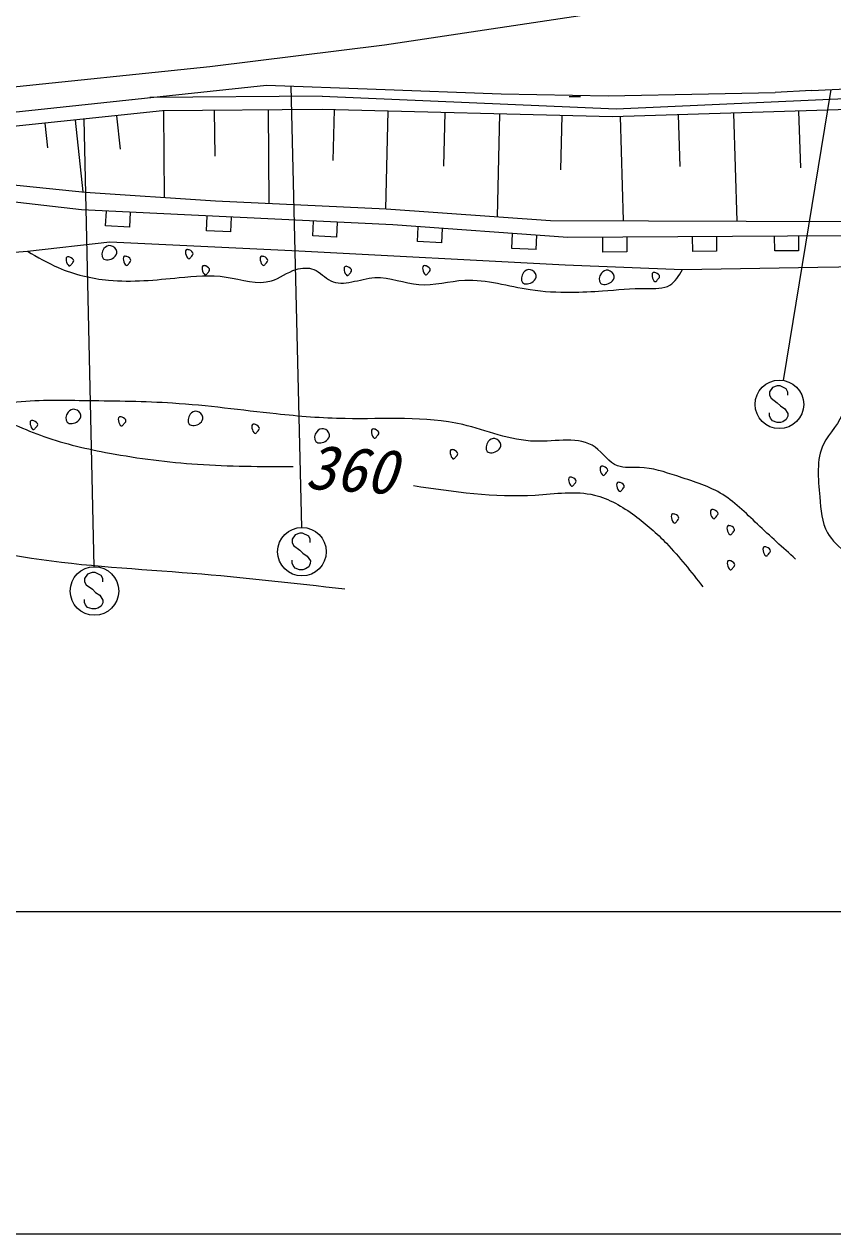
# Model space of a CAD drawing. Units: millimetres, scale not verified. Extents: x 40000 to 680000, y 20000 to 380000.
# Drawn here: x 280652 to 313962, y 205000 to 254844 of the extents above; entities that cross this region are included whole.
import ezdxf
from ezdxf.enums import TextEntityAlignment as Align

# ---------------------------------------------------------------- set-up
doc = ezdxf.new("R2010")
doc.units = ezdxf.units.MM
doc.header["$LTSCALE"] = 1000
doc.linetypes.add('CHAIN', pattern=[18.5, 12, -1.5, 3.5, -1.5])
for name, color, linetype, lineweight in [('M-BGD', 7, 'Continuous', 13), ('M-BMK', 2, 'CHAIN', 13), ('M-STR-STR3', 7, 'Continuous', 13), ('M-STR-STRC', 7, 'Continuous', 13), ('M-TTL-BAND', 7, 'Continuous', 25)]:
    doc.layers.add(name, color=color, linetype=linetype, lineweight=lineweight)
doc.styles.add('ＭＳ ゴシック', font='')
doc.styles.get('ＭＳ ゴシック').set_extended_font_data('MS Gothic')

msp = doc.modelspace()

# ---------------------------------------------------------------- linework, layer by layer
at = {"layer": 'M-BGD'}
for p, q in [((295488, 253998), (304931, 255404)), ((288305, 253104), (295488, 253998)), ((277180, 251949), (288305, 253104)), ((277997, 250986), (290634, 252331)), ((290634, 252331), (295157, 252161)), ((305034, 251362), (326262, 252313)), ((313087, 252109), (317761, 252354)), ((292920, 251882), (285832, 251820)), ((292920, 251882), (305034, 251362)), ((295157, 252161), (300303, 251967)), ((300303, 251967), (304708, 251891)), ((303099, 251861), (303566, 251870)), ((304708, 251891), (308840, 251967)), ((308840, 251967), (311586, 252030)), ((313087, 252109), (311586, 252030)), ((286355, 251275), (280203, 250622)), ((292924, 251332), (286355, 251275)), ((286433, 247705), (286402, 251275)), ((288513, 249402), (288496, 251293)), ((290745, 247458), (290711, 251313)), ((304886, 251030), (292924, 251332)), ((293376, 249232), (293428, 251319)), ((295546, 247233), (295648, 251263)), ((316936, 251396), (304886, 251030)), ((312639, 248929), (312569, 251264)), ((281628, 249743), (281520, 250761)), ((283085, 247935), (282771, 250894)), ((284614, 249697), (284468, 251074)), ((297937, 248999), (297993, 251204)), ((300145, 246910), (300252, 251147)), ((302752, 248846), (302809, 251083)), ((305342, 246748), (305211, 251040)), ((307672, 248986), (307607, 251113)), ((310025, 246733), (309890, 251182)), ((278080, 248439), (283163, 247927)), ((283017, 247193), (278056, 247764)), ((283163, 247927), (288539, 247561)), ((288539, 247561), (295561, 247232)), ((295561, 247232), (302327, 246757)), ((286118, 247044), (283017, 247193)), ((284007, 246533), (284036, 247144)), ((285006, 246485), (285035, 247096)), ((295841, 246573), (286118, 247044)), ((288162, 246333), (288191, 246944)), ((289161, 246285), (289190, 246896)), ((292537, 246121), (292567, 246732)), ((302327, 246757), (314432, 246720)), ((285006, 246485), (284007, 246533)), ((289161, 246285), (288162, 246333)), ((293536, 246073), (293565, 246683)), ((303044, 246053), (295841, 246573)), ((296852, 245887), (296881, 246498)), ((297850, 245839), (297879, 246426)), ((280785, 245487), (284176, 245880)), ((284176, 245880), (291967, 245500)), ((293536, 246073), (292537, 246121)), ((297850, 245839), (296852, 245887)), ((300739, 245606), (300769, 246217)), ((301738, 245558), (301766, 246145)), ((314366, 246125), (303044, 246053)), ((304490, 245456), (304486, 246062)), ((305489, 245463), (305486, 246068)), ((308191, 245480), (308187, 246085)), ((309191, 245486), (309187, 246092)), ((311569, 245501), (311565, 246107)), ((312569, 245508), (312565, 246113)), ((268165, 244597), (280785, 245487)), ((291967, 245500), (302942, 244930)), ((301738, 245558), (300739, 245606)), ((305471, 245463), (304490, 245456)), ((309172, 245486), (308191, 245480)), ((312551, 245507), (311569, 245501)), ((302942, 244930), (307769, 244736)), ((307769, 244736), (313346, 244835)), ((313346, 244835), (319522, 244930))]:
    msp.add_line(p, q, dxfattribs=at)
for points, knots in [([(368771, 258827), (368061, 259080), (367352, 259333), (366626, 259435), (365740, 259560), (364828, 259460), (363905, 259435), (363272, 259418), (362634, 259437), (362048, 259275), (361327, 259076), (360685, 258605), (359999, 258251), (358932, 257698), (357761, 257428), (356670, 256970), (355672, 256551), (354741, 255976), (353789, 255434), (353259, 255132), (352722, 254840), (352156, 254633), (351151, 254266), (350054, 254165), (349019, 253865), (348393, 253683), (347789, 253428), (347195, 253161), (346381, 252795), (345585, 252405), (344794, 251976), (344180, 251644), (343568, 251289), (342905, 251112), (342131, 250906), (341288, 250944), (340504, 250760), (339575, 250542), (338731, 250012), (337943, 249447), (337293, 248982), (336682, 248493), (336055, 248007), (335684, 247720), (335308, 247434), (334902, 247207), (334106, 246761), (333196, 246542), (332309, 246278), (330959, 245877), (329661, 245373), (328372, 244838), (327063, 244294), (325763, 243717), (324466, 243141), (324144, 242998), (323821, 242854), (323506, 242693), (322842, 242353), (322210, 241932), (321521, 241669), (320880, 241423), (320188, 241315), (319504, 241156), (318828, 241000), (318158, 240794), (317488, 240740), (316861, 240690), (316233, 240774), (315567, 240612), (315195, 240522), (314811, 240355), (314639, 240068), (314456, 239763), (314513, 239321), (314415, 238948), (314274, 238412), (313816, 238015), (313582, 237539), (313270, 236904), (313356, 236127), (313422, 235362), (313468, 234834), (313505, 234311), (313742, 233890), (313928, 233560), (314235, 233293), (314543, 233025)], [0, 0, 0, 0, 1, 1, 1, 2, 2, 2, 3, 3, 3, 4, 4, 4, 5, 5, 5, 6, 6, 6, 7, 7, 7, 8, 8, 8, 9, 9, 9, 10, 10, 10, 11, 11, 11, 12, 12, 12, 13, 13, 13, 14, 14, 14, 15, 15, 15, 16, 16, 16, 17, 17, 17, 18, 18, 18, 19, 19, 19, 20, 20, 20, 21, 21, 21, 22, 22, 22, 23, 23, 23, 24, 24, 24, 25, 25, 25, 26, 26, 26, 27, 27, 27, 28, 28, 28, 29, 29, 29, 29]), ([(284344, 245231), (284209, 245126), (283988, 245094), (283899, 245191), (283818, 245279), (283846, 245474), (283939, 245596), (284010, 245688), (284118, 245737), (284223, 245717), (284339, 245695), (284452, 245586), (284466, 245474), (284477, 245386), (284426, 245295), (284344, 245231)], [0, 0, 0, 0, 1, 1, 1, 2, 2, 2, 3, 3, 3, 4, 4, 4, 5, 5, 5, 5]), ([(280785, 245487), (281200, 245246), (281615, 245004), (282055, 244813), (282709, 244531), (283417, 244361), (284129, 244295), (285096, 244205), (286070, 244305), (287032, 244399), (287676, 244461), (288314, 244521), (288976, 244425), (289614, 244332), (290273, 244094), (290842, 244269), (291181, 244373), (291487, 244623), (291853, 244736), (292092, 244810), (292356, 244825), (292579, 244736), (292838, 244632), (293041, 244386), (293279, 244269), (293793, 244015), (294468, 244361), (295094, 244399), (295726, 244437), (296308, 244160), (296908, 244114), (297529, 244065), (298168, 244264), (298800, 244295), (299706, 244340), (300596, 244043), (301496, 243906), (302054, 243822), (302616, 243799), (303181, 243803), (303615, 243805), (304051, 243824), (304477, 243854), (305074, 243897), (305651, 243961), (306292, 243958), (306633, 243956), (306992, 243935), (307251, 244088), (307473, 244219), (307621, 244477), (307769, 244736)], [0, 0, 0, 0, 1, 1, 1, 2, 2, 2, 3, 3, 3, 4, 4, 4, 5, 5, 5, 6, 6, 6, 7, 7, 7, 8, 8, 8, 9, 9, 9, 10, 10, 10, 11, 11, 11, 12, 12, 12, 13, 13, 13, 14, 14, 14, 15, 15, 15, 16, 16, 16, 17, 17, 17, 17]), ([(282528, 244885), (282435, 244859), (282319, 245184), (282406, 245250), (282434, 245270), (282481, 245266), (282528, 245250), (282615, 245220), (282697, 245150), (282690, 245088), (282685, 245048), (282645, 245010), (282609, 244966), (282581, 244931), (282555, 244893), (282528, 244885)], [0, 0, 0, 0, 1, 1, 1, 2, 2, 2, 3, 3, 3, 4, 4, 4, 5, 5, 5, 5]), ([(284883, 244902), (284791, 244877), (284675, 245201), (284762, 245267), (284789, 245288), (284837, 245283), (284883, 245267), (284971, 245237), (285053, 245168), (285045, 245105), (285041, 245065), (285000, 245028), (284964, 244983), (284936, 244949), (284911, 244910), (284883, 244902)], [0, 0, 0, 0, 1, 1, 1, 2, 2, 2, 3, 3, 3, 4, 4, 4, 5, 5, 5, 5]), ([(287447, 245177), (287355, 245152), (287239, 245476), (287326, 245542), (287353, 245563), (287401, 245558), (287447, 245542), (287534, 245512), (287616, 245443), (287609, 245380), (287605, 245340), (287564, 245302), (287528, 245258), (287500, 245224), (287475, 245185), (287447, 245177)], [0, 0, 0, 0, 1, 1, 1, 2, 2, 2, 3, 3, 3, 4, 4, 4, 5, 5, 5, 5]), ([(290523, 244902), (290430, 244877), (290314, 245201), (290401, 245267), (290428, 245288), (290476, 245283), (290523, 245267), (290610, 245237), (290692, 245168), (290685, 245105), (290680, 245065), (290640, 245028), (290604, 244983), (290575, 244949), (290550, 244910), (290523, 244902)], [0, 0, 0, 0, 1, 1, 1, 2, 2, 2, 3, 3, 3, 4, 4, 4, 5, 5, 5, 5]), ([(288130, 244515), (288038, 244489), (287921, 244814), (288008, 244880), (288036, 244900), (288083, 244896), (288130, 244880), (288217, 244849), (288299, 244780), (288292, 244717), (288287, 244677), (288247, 244640), (288211, 244596), (288183, 244561), (288157, 244523), (288130, 244515)], [0, 0, 0, 0, 1, 1, 1, 2, 2, 2, 3, 3, 3, 4, 4, 4, 5, 5, 5, 5]), ([(293979, 244488), (293887, 244462), (293770, 244786), (293857, 244852), (293885, 244873), (293933, 244868), (293979, 244852), (294066, 244822), (294148, 244753), (294141, 244690), (294136, 244650), (294096, 244613), (294060, 244569), (294032, 244534), (294006, 244495), (293979, 244488)], [0, 0, 0, 0, 1, 1, 1, 2, 2, 2, 3, 3, 3, 4, 4, 4, 5, 5, 5, 5]), ([(297217, 244515), (297125, 244489), (297009, 244814), (297096, 244880), (297123, 244900), (297171, 244896), (297217, 244880), (297304, 244849), (297386, 244780), (297379, 244717), (297375, 244677), (297334, 244640), (297298, 244596), (297270, 244561), (297245, 244523), (297217, 244515)], [0, 0, 0, 0, 1, 1, 1, 2, 2, 2, 3, 3, 3, 4, 4, 4, 5, 5, 5, 5]), ([(301624, 244241), (301489, 244135), (301267, 244103), (301178, 244200), (301097, 244288), (301125, 244484), (301219, 244605), (301289, 244697), (301398, 244747), (301502, 244727), (301619, 244704), (301731, 244596), (301745, 244484), (301756, 244395), (301706, 244304), (301624, 244241)], [0, 0, 0, 0, 1, 1, 1, 2, 2, 2, 3, 3, 3, 4, 4, 4, 5, 5, 5, 5]), ([(304832, 244217), (304696, 244112), (304475, 244079), (304386, 244176), (304305, 244265), (304333, 244460), (304427, 244582), (304497, 244674), (304605, 244723), (304710, 244703), (304827, 244681), (304939, 244572), (304953, 244460), (304964, 244371), (304914, 244281), (304832, 244217)], [0, 0, 0, 0, 1, 1, 1, 2, 2, 2, 3, 3, 3, 4, 4, 4, 5, 5, 5, 5]), ([(306666, 244236), (306574, 244210), (306458, 244534), (306545, 244600), (306572, 244621), (306620, 244616), (306666, 244600), (306754, 244570), (306835, 244501), (306828, 244438), (306824, 244398), (306783, 244361), (306747, 244317), (306719, 244282), (306694, 244243), (306666, 244236)], [0, 0, 0, 0, 1, 1, 1, 2, 2, 2, 3, 3, 3, 4, 4, 4, 5, 5, 5, 5]), ([(312430, 232801), (311905, 233274), (311380, 233748), (310861, 234242), (310375, 234706), (309894, 235189), (309325, 235522), (308777, 235844), (308147, 236026), (307532, 236227), (307029, 236390), (306536, 236566), (305996, 236579), (305688, 236586), (305365, 236541), (305099, 236643), (304743, 236779), (304491, 237181), (304171, 237411), (303513, 237884), (302570, 237638), (301709, 237658), (300643, 237682), (299703, 238115), (298721, 238344), (297165, 238706), (295500, 238559), (293871, 238589), (292916, 238606), (291973, 238685), (291030, 238784), (289611, 238935), (288192, 239133), (286768, 239225), (285611, 239301), (284451, 239306), (283290, 239323), (282308, 239338), (281326, 239361), (280351, 239274), (279925, 239237), (279501, 239178), (279077, 239127), (275960, 238757), (272811, 238825), (269671, 238736), (266679, 238650), (263695, 238422), (260706, 238344), (257639, 238264), (254566, 238342), (251497, 238442), (248262, 238546), (245031, 238674), (241797, 238784), (239101, 238877), (236402, 238956), (233714, 239176), (230527, 239437), (227356, 239895), (224162, 240107), (222710, 240204), (221254, 240249), (219802, 240205), (217922, 240148), (216049, 239940), (214168, 239813), (212777, 239719), (211381, 239669), (210004, 239470), (208626, 239271), (207267, 238922), (205938, 238491), (203871, 237819), (201878, 236946), (199815, 236286), (198226, 235778), (196595, 235395), (194965, 235012)], [0, 0, 0, 0, 1, 1, 1, 2, 2, 2, 3, 3, 3, 4, 4, 4, 5, 5, 5, 6, 6, 6, 7, 7, 7, 8, 8, 8, 9, 9, 9, 10, 10, 10, 11, 11, 11, 12, 12, 12, 13, 13, 13, 14, 14, 14, 15, 15, 15, 16, 16, 16, 17, 17, 17, 18, 18, 18, 19, 19, 19, 20, 20, 20, 21, 21, 21, 22, 22, 22, 23, 23, 23, 24, 24, 24, 25, 25, 25, 26, 26, 26, 26]), ([(279130, 238855), (279899, 238493), (280669, 238132), (281467, 237852), (282343, 237545), (283255, 237337), (284172, 237168), (285370, 236947), (286577, 236793), (287788, 236711), (289099, 236623), (290415, 236618), (291731, 236614)], [0, 0, 0, 0, 1, 1, 1, 2, 2, 2, 3, 3, 3, 4, 4, 4, 4]), ([(282863, 238485), (282728, 238380), (282507, 238348), (282418, 238445), (282337, 238533), (282365, 238729), (282458, 238850), (282529, 238942), (282637, 238992), (282742, 238972), (282859, 238949), (282971, 238840), (282985, 238728), (282996, 238640), (282946, 238549), (282863, 238485)], [0, 0, 0, 0, 1, 1, 1, 2, 2, 2, 3, 3, 3, 4, 4, 4, 5, 5, 5, 5]), ([(287894, 238404), (287759, 238299), (287537, 238267), (287448, 238364), (287367, 238452), (287395, 238647), (287489, 238769), (287560, 238861), (287668, 238910), (287772, 238890), (287889, 238868), (288002, 238759), (288016, 238647), (288027, 238559), (287976, 238468), (287894, 238404)], [0, 0, 0, 0, 1, 1, 1, 2, 2, 2, 3, 3, 3, 4, 4, 4, 5, 5, 5, 5]), ([(281047, 238139), (280955, 238113), (280838, 238438), (280925, 238504), (280953, 238525), (281001, 238520), (281047, 238504), (281134, 238474), (281216, 238404), (281209, 238342), (281204, 238302), (281164, 238264), (281128, 238220), (281100, 238185), (281074, 238147), (281047, 238139)], [0, 0, 0, 0, 1, 1, 1, 2, 2, 2, 3, 3, 3, 4, 4, 4, 5, 5, 5, 5]), ([(284681, 238290), (284588, 238264), (284472, 238588), (284559, 238654), (284586, 238675), (284634, 238670), (284681, 238654), (284768, 238624), (284850, 238555), (284843, 238492), (284838, 238452), (284798, 238415), (284762, 238371), (284733, 238336), (284708, 238297), (284681, 238290)], [0, 0, 0, 0, 1, 1, 1, 2, 2, 2, 3, 3, 3, 4, 4, 4, 5, 5, 5, 5]), ([(290178, 237981), (290086, 237955), (289970, 238280), (290057, 238346), (290084, 238366), (290132, 238362), (290178, 238346), (290266, 238315), (290348, 238246), (290341, 238183), (290336, 238143), (290295, 238106), (290259, 238062), (290231, 238027), (290206, 237989), (290178, 237981)], [0, 0, 0, 0, 1, 1, 1, 2, 2, 2, 3, 3, 3, 4, 4, 4, 5, 5, 5, 5]), ([(293107, 237685), (292972, 237580), (292751, 237548), (292662, 237645), (292580, 237733), (292609, 237929), (292702, 238050), (292773, 238142), (292881, 238192), (292986, 238172), (293102, 238149), (293215, 238040), (293229, 237928), (293240, 237840), (293189, 237749), (293107, 237685)], [0, 0, 0, 0, 1, 1, 1, 2, 2, 2, 3, 3, 3, 4, 4, 4, 5, 5, 5, 5]), ([(295104, 237785), (295012, 237760), (294896, 238084), (294983, 238150), (295010, 238171), (295058, 238166), (295104, 238150), (295191, 238120), (295273, 238051), (295266, 237988), (295262, 237948), (295221, 237910), (295185, 237866), (295157, 237832), (295132, 237793), (295104, 237785)], [0, 0, 0, 0, 1, 1, 1, 2, 2, 2, 3, 3, 3, 4, 4, 4, 5, 5, 5, 5]), ([(300166, 237280), (300031, 237175), (299810, 237142), (299721, 237239), (299640, 237327), (299668, 237523), (299761, 237644), (299832, 237736), (299940, 237786), (300045, 237766), (300161, 237743), (300274, 237635), (300288, 237523), (300299, 237434), (300248, 237343), (300166, 237280)], [0, 0, 0, 0, 1, 1, 1, 2, 2, 2, 3, 3, 3, 4, 4, 4, 5, 5, 5, 5]), ([(298350, 236933), (298257, 236908), (298141, 237232), (298228, 237298), (298256, 237319), (298303, 237314), (298350, 237298), (298437, 237268), (298519, 237199), (298512, 237136), (298507, 237096), (298467, 237059), (298431, 237014), (298403, 236980), (298377, 236941), (298350, 236933)], [0, 0, 0, 0, 1, 1, 1, 2, 2, 2, 3, 3, 3, 4, 4, 4, 5, 5, 5, 5]), ([(304527, 236252), (304435, 236226), (304318, 236551), (304405, 236617), (304433, 236637), (304481, 236633), (304527, 236617), (304614, 236587), (304696, 236517), (304689, 236455), (304684, 236415), (304644, 236377), (304608, 236333), (304580, 236298), (304554, 236260), (304527, 236252)], [0, 0, 0, 0, 1, 1, 1, 2, 2, 2, 3, 3, 3, 4, 4, 4, 5, 5, 5, 5]), ([(268534, 235886), (270494, 235374), (272454, 234862), (274417, 234342), (276583, 233769), (278751, 233186), (280957, 232844), (283141, 232505), (285361, 232402), (287570, 232223), (289674, 232053), (291768, 231814), (293863, 231575)], [0, 0, 0, 0, 1, 1, 1, 2, 2, 2, 3, 3, 3, 4, 4, 4, 4]), ([(296683, 235832), (298340, 235583), (299997, 235334), (301701, 235441), (302528, 235493), (303367, 235628), (304144, 235441), (304738, 235298), (305297, 234966), (305806, 234594), (306279, 234248), (306710, 233867), (307109, 233453), (307648, 232895), (308128, 232278), (308608, 231661)], [0, 0, 0, 0, 1, 1, 1, 2, 2, 2, 3, 3, 3, 4, 4, 4, 5, 5, 5, 5]), ([(303229, 235806), (303136, 235780), (303020, 236104), (303107, 236170), (303135, 236191), (303182, 236186), (303229, 236170), (303316, 236140), (303398, 236071), (303391, 236008), (303386, 235968), (303346, 235931), (303310, 235887), (303281, 235852), (303256, 235813), (303229, 235806)], [0, 0, 0, 0, 1, 1, 1, 2, 2, 2, 3, 3, 3, 4, 4, 4, 5, 5, 5, 5]), ([(305209, 235590), (305117, 235564), (305001, 235888), (305088, 235954), (305115, 235975), (305163, 235970), (305209, 235954), (305297, 235924), (305378, 235855), (305371, 235792), (305367, 235752), (305326, 235715), (305290, 235671), (305262, 235636), (305237, 235597), (305209, 235590)], [0, 0, 0, 0, 1, 1, 1, 2, 2, 2, 3, 3, 3, 4, 4, 4, 5, 5, 5, 5]), ([(309071, 234467), (308978, 234441), (308862, 234766), (308949, 234832), (308977, 234852), (309024, 234847), (309071, 234832), (309158, 234801), (309240, 234732), (309233, 234669), (309228, 234629), (309188, 234592), (309152, 234548), (309123, 234513), (309098, 234475), (309071, 234467)], [0, 0, 0, 0, 1, 1, 1, 2, 2, 2, 3, 3, 3, 4, 4, 4, 5, 5, 5, 5]), ([(307457, 234285), (307365, 234259), (307249, 234584), (307336, 234650), (307363, 234671), (307411, 234666), (307457, 234650), (307545, 234620), (307626, 234550), (307619, 234488), (307615, 234448), (307574, 234410), (307538, 234366), (307510, 234331), (307485, 234293), (307457, 234285)], [0, 0, 0, 0, 1, 1, 1, 2, 2, 2, 3, 3, 3, 4, 4, 4, 5, 5, 5, 5]), ([(309753, 233805), (309661, 233779), (309545, 234103), (309632, 234169), (309659, 234190), (309707, 234185), (309753, 234169), (309840, 234139), (309922, 234070), (309915, 234007), (309911, 233967), (309870, 233930), (309834, 233886), (309806, 233851), (309781, 233812), (309753, 233805)], [0, 0, 0, 0, 1, 1, 1, 2, 2, 2, 3, 3, 3, 4, 4, 4, 5, 5, 5, 5]), ([(311232, 232930), (311140, 232904), (311024, 233228), (311111, 233294), (311138, 233315), (311186, 233310), (311232, 233294), (311320, 233264), (311401, 233195), (311394, 233132), (311390, 233092), (311349, 233055), (311313, 233011), (311285, 232976), (311260, 232937), (311232, 232930)], [0, 0, 0, 0, 1, 1, 1, 2, 2, 2, 3, 3, 3, 4, 4, 4, 5, 5, 5, 5]), ([(309764, 232359), (309672, 232333), (309556, 232658), (309643, 232724), (309670, 232745), (309718, 232740), (309764, 232724), (309852, 232694), (309934, 232624), (309927, 232562), (309922, 232522), (309881, 232484), (309845, 232440), (309817, 232405), (309792, 232367), (309764, 232359)], [0, 0, 0, 0, 1, 1, 1, 2, 2, 2, 3, 3, 3, 4, 4, 4, 5, 5, 5, 5])]:
    msp.add_open_spline(points, degree=3, knots=knots, dxfattribs=at)
at = {"layer": 'M-BMK'}
msp.add_open_spline([(252948, 254194), (257429, 254085), (261910, 253977), (266381, 254149), (270294, 254300), (274200, 254666), (278104, 255047), (286477, 255864), (294842, 256751), (303132, 258127), (313737, 259887), (324219, 262448), (334539, 265486), (339503, 266947), (344429, 268518), (349356, 270090)], degree=3, knots=[0, 0, 0, 0, 1, 1, 1, 2, 2, 2, 3, 3, 3, 4, 4, 4, 5, 5, 5, 5], dxfattribs=at)
at = {"layer": 'M-STR-STR3'}
msp.add_line((60572, 218285), (388831, 218285), dxfattribs=at)
at = {"layer": 'M-STR-STRC'}
for p, q in [((291641, 252293), (292070, 234106)), ((313875, 252150), (311924, 240164)), ((283112, 250930), (283523, 232487)), ((311480, 239874), (311356, 239690)), ((311672, 239940), (311480, 239874)), ((311793, 239937), (311672, 239940)), ((312043, 239819), (311793, 239937)), ((312106, 239687), (312043, 239819)), ((311356, 239690), (311358, 239558)), ((311358, 239558), (311422, 239429)), ((311422, 239429), (311677, 239247)), ((312106, 239558), (312106, 239687)), ((311358, 238710), (311356, 238831)), ((311677, 239247), (311806, 239115)), ((311806, 239115), (311985, 239000)), ((311985, 239000), (312112, 238799)), ((312112, 238799), (312106, 238689)), ((311398, 238607), (311358, 238710)), ((311482, 238497), (311398, 238607)), ((311669, 238436), (311482, 238497)), ((311803, 238436), (311669, 238436)), ((311903, 238465), (311803, 238436)), ((312046, 238557), (311903, 238465)), ((312106, 238689), (312046, 238557)), ((291810, 233804), (291686, 233619)), ((292002, 233870), (291810, 233804)), ((292123, 233867), (292002, 233870)), ((292373, 233748), (292123, 233867)), ((291686, 233619), (291688, 233488)), ((291688, 233488), (291752, 233359)), ((291752, 233359), (292007, 233177)), ((292436, 233617), (292373, 233748)), ((292436, 233488), (292436, 233617)), ((292007, 233177), (292136, 233045)), ((292136, 233045), (292315, 232929)), ((292315, 232929), (292442, 232729)), ((291688, 232640), (291686, 232761)), ((291728, 232537), (291688, 232640)), ((291812, 232426), (291728, 232537)), ((291999, 232366), (291812, 232426)), ((292134, 232366), (291999, 232366)), ((292234, 232395), (292134, 232366)), ((292376, 232487), (292234, 232395)), ((292436, 232619), (292376, 232487)), ((292442, 232729), (292436, 232619)), ((283262, 232184), (283138, 232000)), ((283138, 232000), (283141, 231868)), ((283141, 231868), (283204, 231739)), ((283454, 232250), (283262, 232184)), ((283576, 232247), (283454, 232250)), ((283826, 232129), (283576, 232247)), ((283889, 231997), (283826, 232129)), ((283889, 231868), (283889, 231997)), ((283204, 231739), (283460, 231557)), ((283460, 231557), (283589, 231426)), ((283589, 231426), (283768, 231310)), ((283768, 231310), (283894, 231110)), ((283141, 231020), (283138, 231141)), ((283181, 230917), (283141, 231020)), ((283265, 230807), (283181, 230917)), ((283452, 230746), (283265, 230807)), ((283828, 230867), (283686, 230775)), ((283889, 230999), (283828, 230867)), ((283894, 231110), (283889, 230999)), ((283586, 230746), (283452, 230746)), ((283686, 230775), (283586, 230746))]:
    msp.add_line(p, q, dxfattribs=at)
for centre in [(311763, 239177), (292093, 233107), (283546, 231487)]:
    msp.add_circle(centre, 1000, dxfattribs=at)
at = {"layer": 'M-TTL-BAND'}
msp.add_line((40000, 205000), (579000, 205000), dxfattribs=at)

# ---------------------------------------------------------------- texts
at = {"layer": 'M-BGD', "style": 'ＭＳ ゴシック', "oblique": 15}
msp.add_text('360', height=1833, rotation=356.309, dxfattribs=at).set_placement((292313, 237536), align=Align.TOP_LEFT)

doc.saveas('drawing.dxf')
